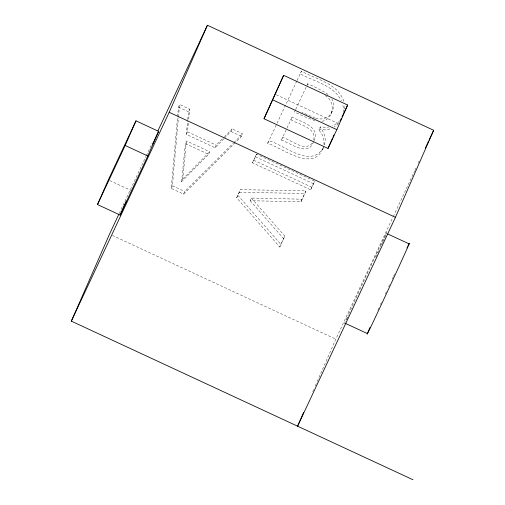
<?xml version="1.0" encoding="UTF-8"?>
<svg xmlns="http://www.w3.org/2000/svg" width="505" height="505" viewBox="0 0 505 505"><rect width="100%" height="100%" fill="white"/><g stroke="black" fill="none" stroke-linecap="round" stroke-linejoin="round"><path stroke-width="0.38" stroke-dasharray="2.52 1.89" d="M343.198 112.287L343.495 108.714L342.699 103.935M344.404 108.96L344.41 104.737M235.418 142.505L183.593 194.122L171.258 188.397L177.539 117.267M177.608 116.485L178.435 107.104L179.584 104.497L189.697 109.187L188.447 121.654M171.258 188.397L172.401 185.783L178.41 117.785M178.48 117.002L179.584 104.497M181.592 181.712L185.367 143.565L186.509 140.958L209.72 151.734L208.578 154.341L181.592 181.712L182.734 179.098L186.509 140.958M223.841 138.78L215.054 147.744L186.282 134.387L187.69 120.367M187.765 119.59L188.554 111.801L189.697 109.187M186.282 134.387L187.424 131.78L188.365 122.431M313.744 139.885C316.749 127.531 298.259 124.464 290.93 119.717L292.073 117.103C300.835 121.844 321.161 126.698 313.908 140.939M323.314 147.725C310.613 169.03 283.886 144.689 268.83 140.699L267.682 143.306C282.402 148.281 315.467 173.928 323.617 146.141M324.343 144.948C326.684 138.869 324.084 132.102 320.101 127.329L320.277 126.957L327.354 127.348L328.736 126.976M321.912 121.307C334.897 119.243 335.774 99.131 323.465 94.776M331.084 113.638C333.47 109.149 335.004 103.5 331.829 98.98M183.593 194.122L184.742 191.515L233.222 143.224M215.054 147.744L216.197 145.137L223.885 137.291M224.39 138.219L230.981 131.496L232.123 128.882L242.69 133.793L241.548 136.4L235.974 141.956M251.332 198.086L284.814 236.081L279.776 247.002L236.687 197.84L237.83 195.233L240.456 189.627L305.986 190.896L300.948 201.817L250.183 200.7L251.332 198.086L302.091 199.204L305.986 190.896M236.687 197.84L240.456 189.627M252.506 162.818L256.496 154.139L314.647 181.137L313.504 183.744L310.657 189.817L252.506 162.818L256.496 154.139M343.842 101.328C337.731 83.224 316.067 79.361 301.397 71.192L300.248 73.806C314.11 81.728 333.729 85.004 341.367 100.785M313.624 141.589C308.315 157.472 290.678 143.111 281.392 140.068L282.541 137.455C290.968 139.5 305.272 152.882 312.639 142.625M307.141 85.036L307.715 83.729L315.852 87.51L325.959 92.882L329.115 95.413M324.04 144.72L323.869 139.614L322.146 134.608L318.952 129.943L320.277 126.957M279.776 247.002L284.814 236.081M322.569 149.688L323.711 147.081M300.948 201.817L302.091 199.204M310.657 189.817L314.647 181.137M312.753 391.653L313.7 389.494M315.278 385.896L316.856 382.304M317.172 381.584L335.8 339.139L392.915 217.245M119.23 213.432L145.951 156.405M146.286 155.698L152.295 142.864M267.682 143.306L296.744 81.122M297.079 80.415L301.397 71.192M281.392 140.068L292.073 117.103M295.539 109.875L294.535 112.015L305.916 117.299L315.505 120.897M295.684 109.402L307.715 83.729M318.952 129.943L319.128 129.57L326.205 129.962L331.728 128.453M393.25 216.538L414.624 170.917M414.959 170.204L416.631 166.637M418.298 163.071L419.301 160.937M332.233 111.024C329.942 117.779 322.373 120.487 315.915 118.17M339.524 120.663L338.685 121.926L333.565 125.657L332.189 126.029M338.382 123.27L337.536 124.539L334.127 127.02M224.435 136.729L232.123 128.882M182.734 179.098L209.72 151.734M233.777 142.669L242.69 133.793M239.307 192.241L304.837 193.51M315.177 118.056L302.085 112.375M276.26 94.782L338.123 123.504M178.435 107.104L188.554 111.801M230.981 131.496L241.548 136.4M255.347 156.752L313.504 183.744M253.649 160.205L311.806 187.203M187.424 131.78L216.197 145.137M185.367 143.565L208.578 154.341M172.401 185.783L184.742 191.515M109.724 180.582L130.934 190.423M112.4 235.431L335.8 339.139M250.183 200.7L283.671 238.695M237.83 195.233L280.919 244.388M348.702 314.078A49.894 0.429 -65.1 0 1 377.828 251.124A49.894 0.429 -65.1 0 1 382.91 241.611M382.556 242.394A49.894 0.429 -65.1 0 1 380.461 247.014M378.756 250.764A49.894 0.429 -65.1 0 1 375.379 258.143M347.812 317.14A49.894 0.429 -65.1 0 1 346.386 320.082M344.858 323.112A49.894 0.429 -65.1 0 1 348.349 314.855M377.854 310.24A49.894 0.429 -65.1 0 1 378.826 308.119M380.448 304.597A49.894 0.429 -65.1 0 1 381.414 302.495M385.403 293.859A49.894 0.429 -65.1 0 1 386.363 291.783M388.635 286.89A49.894 0.429 -65.1 0 1 389.608 284.795M392.265 279.095A49.894 0.429 -65.1 0 1 393.275 276.929M393.61 276.21A49.894 0.429 -65.1 0 1 394.607 274.082"/><path stroke-width="0.76" d="M97.503 204.544L108.31 179.925L135.99 120.846L158.614 131.351L147.807 155.976L120.127 215.048L97.503 204.544L125.183 145.472L135.99 120.846M412.983 479.75L71.338 321.148L109.547 234.105L118.896 214.145M120.127 215.048L126.307 200.977M71.338 321.148L169.2 112.293L207.41 25.25L433.662 130.284L395.453 217.327L297.59 426.182L303.593 412.516M264.027 118.744L283.646 75.327L347.642 105.034L336.835 129.659L328.023 148.451L264.027 118.744L283.646 75.327M328.023 148.451L332.347 138.604M332.965 137.196L333.893 135.088M157.977 130.744L207.41 25.25M152.611 144.165L158.614 131.351M340.465 120.354L341.443 118.265M342.093 116.87L347.642 105.034M425.311 148.104L428.322 141.69M428.985 140.264L433.662 130.284M272.839 99.946L336.835 129.659M169.2 112.293L395.453 217.327M387.815 234.011L409.138 243.883M125.183 145.472L147.807 155.976M345.452 323.415L367.482 333.616M407.907 246.049A49.894 0.429 -65.1 0 1 388.137 290.015A49.894 0.429 -65.1 0 1 368.682 330.51M368.909 329.986A49.894 0.429 -65.1 0 1 369.995 327.543M406.98 247.955A49.894 0.429 -65.1 0 1 407.497 246.888"/></g></svg>
